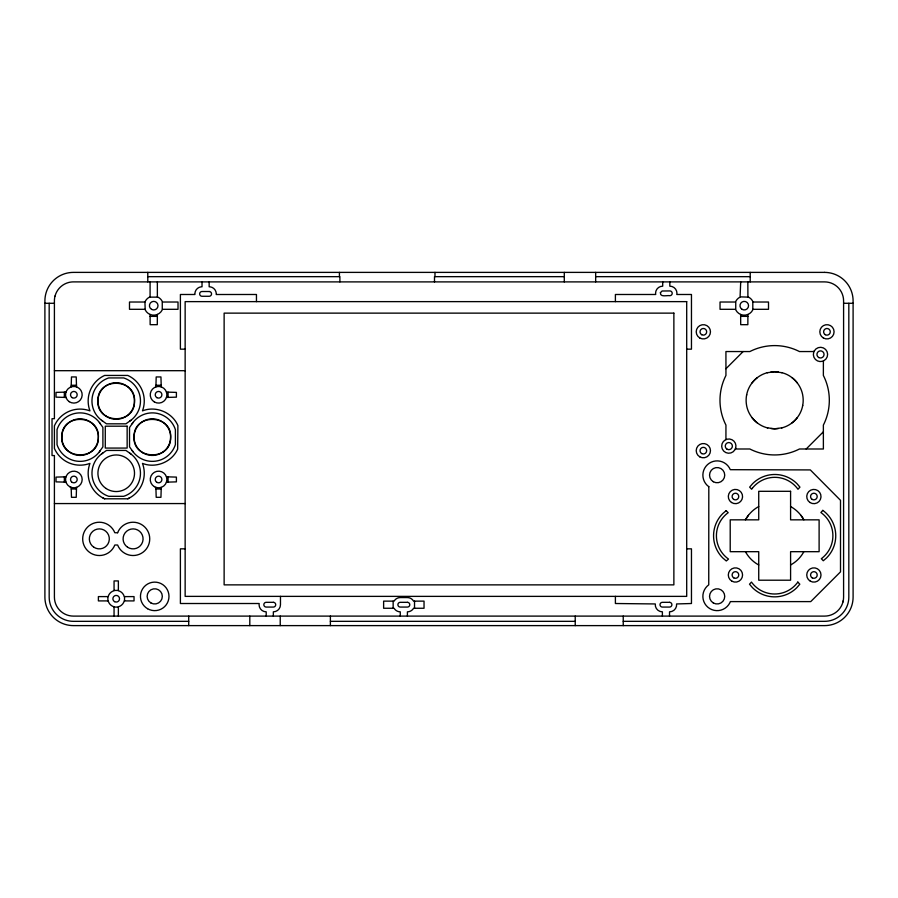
<?xml version="1.0" encoding="UTF-8"?>
<svg xmlns="http://www.w3.org/2000/svg" width="898" height="898" viewBox="0 0 898 898"><rect width="100%" height="100%" fill="white"/><g stroke="black" fill="none" stroke-linecap="round" stroke-linejoin="round"><path stroke-width="1.35" d="M725.932 439.65L725.943 425.091A54.677 54.677 0 0 1 725.943 375.454L725.932 351.545L749.841 351.556A54.677 54.677 0 0 1 799.478 351.556L814.015 351.545M823.387 360.917L823.365 375.454A54.677 54.677 0 0 1 823.365 425.091L823.387 449L799.478 448.989A54.677 54.677 0 0 1 749.841 448.989L735.271 449M740.637 296.879L748.483 297.137A9.508 9.508 0 0 1 752.805 301.459L752.805 309.866A9.508 9.508 0 0 1 735.743 309.866L735.743 301.459A9.508 9.508 0 0 1 740.064 297.137L740.704 281.893M157.363 314.446L157.296 324.683L150.157 324.683L150.089 314.446M747.911 314.446L747.843 324.683L740.704 324.683L740.637 314.446M71.178 386.892L71.481 376.947L76.229 376.947L76.532 386.892M76.532 487.367L76.229 497.312L71.481 497.312L71.178 487.367M155.893 386.892L156.196 376.947L160.944 376.947L161.247 386.892M161.247 487.367L160.944 497.312L156.196 497.312L155.893 487.367M746.62 395.098C748.472 384.31 757.115 375.117 767.768 372.603M802.7 405.447C800.848 416.234 792.204 425.428 781.552 427.942M746.676 394.705L746.373 396.546A28.523 28.523 0 0 0 746.373 403.999C747.731 415.359 756.61 425.326 767.768 427.942M802.632 405.84L802.935 403.999A28.523 28.523 0 0 0 802.935 396.546C801.577 385.175 792.71 375.218 781.552 372.603M842.941 602.008L843.222 600.796M144.937 302.02L145.195 301.459A9.508 9.508 0 0 1 149.517 297.137L157.936 297.137A9.508 9.508 0 0 1 162.257 301.459L162.257 309.866A9.508 9.508 0 0 1 145.195 309.866L144.937 302.02L129.492 302.02L129.492 309.305L144.937 309.305M745.452 519.841L748.393 515.329M803.856 551.686L803.25 552.786A33.282 33.282 0 0 1 791.677 564.359L790.588 564.965M99.386 451.795L102.9 446.845L102.9 427.403L99.386 422.464M133.039 422.464L129.525 427.549L129.525 446.845L133.039 451.795M725.932 368.752L743.14 351.545M806.168 449L823.387 431.781M130.883 420.298L125.933 423.822L106.492 423.822L101.541 420.298M101.541 453.95L106.492 450.437L125.933 450.437L130.883 453.95M758.731 506.562L757.631 507.168A33.282 33.282 0 0 0 746.058 518.741M102.989 497.997L104.639 498.805L127.785 498.805L129.435 497.997M767.274 372.715L774.66 371.75L782.035 372.715M782.035 427.818L774.66 428.795L767.274 427.818M65.981 392.1L56.024 392.392L56.024 397.152L65.981 397.444M166.444 397.444L176.401 397.152L176.401 392.392L166.444 392.1M65.981 476.816L56.024 477.107L56.024 481.867L65.981 482.159M166.444 482.159L176.401 481.867L176.401 477.107L166.444 476.816M147.788 276.663L339.893 276.663L339.893 281.893M564.292 276.663L434.497 276.663L434.497 281.893M595.666 276.663L750.212 276.663M162.516 302.02L178.017 302.02L178.017 309.305L162.516 309.305M735.484 302.02L720.039 302.02L720.039 309.305L735.484 309.305M753.063 302.02L768.508 302.02L768.508 309.305L753.063 309.305M44.9 303.288L54.408 303.288M843.592 303.288L853.1 303.288M150.101 316.365L157.352 316.365M740.648 316.365L747.899 316.365M185.145 349.165L180.397 349.165L180.397 294.488L194.956 294.499L194.888 293.893A7.128 7.128 0 0 1 201.275 286.799L202.028 286.799L202.028 281.893M686.701 349.165L691.46 349.165L691.46 294.488L676.8 294.488L676.957 293.298A7.128 7.128 0 0 0 669.829 286.17L669.829 281.893M54.408 370.694L185.145 370.694M71.234 385.264L76.476 385.264M155.938 385.264L161.191 385.264M71.234 488.995L76.476 488.995M155.938 488.995L161.191 488.995M54.408 503.565L185.145 503.565M185.145 548.835L180.397 548.835L180.397 603.512L259.185 603.512L259.073 604.702A7.128 7.128 0 0 0 266.201 611.83L266.201 616.107M686.701 548.835L691.46 548.835L691.46 603.512L676.609 603.95A7.128 7.128 0 0 1 669.526 611.83L669.526 616.107M114.057 590.435L118.368 590.435M114.057 607.07L118.368 607.07M188.715 621.337L73.423 621.337A24.246 24.246 0 0 1 49.177 597.091L49.177 303.288M330.385 621.337L575.225 621.337M623.234 621.337L824.577 621.337A24.246 24.246 0 0 0 848.823 597.091L848.823 303.288M790.588 506.562L791.677 507.168A33.282 33.282 0 0 1 803.25 518.741L803.856 519.841M758.731 564.965L757.631 564.359A33.282 33.282 0 0 1 746.058 552.786L745.452 551.686M800.926 515.329L803.25 518.741M747.843 281.893L747.911 296.879M750.212 272.386L750.212 281.893M662.702 281.893L662.702 286.17A7.128 7.128 0 0 0 655.562 293.298L655.72 294.488L615.399 294.488L615.399 301.627M662.387 616.107L662.387 611.83A7.128 7.128 0 0 1 655.293 603.95L615.399 603.512L615.399 596.373M623.234 616.107L623.234 625.614M595.666 272.386L595.666 281.893M575.225 616.107L575.225 625.614M564.292 272.386L564.292 281.893M434.98 272.386L434.98 276.663M414.528 601.132L414.528 608.26M407.4 616.107L407.4 611.83A7.128 7.128 0 0 0 413.574 608.26L424.036 608.26L424.036 601.132L413.574 601.132A7.128 7.128 0 0 0 407.4 597.563L400.272 597.563A7.128 7.128 0 0 0 394.099 601.132L383.626 601.132L383.626 608.26L394.099 608.26A7.128 7.128 0 0 0 400.272 611.83L400.272 616.107M393.144 601.132L393.144 608.26M339.422 272.386L339.422 276.663M330.385 616.107L330.385 625.614M280.468 596.373L280.468 604.702A7.128 7.128 0 0 1 273.34 611.83L273.34 616.107M280.232 616.107L280.232 625.614M256.458 301.627L256.458 294.488L216.216 294.51L216.283 293.893A7.128 7.128 0 0 0 209.896 286.799L209.155 286.799L209.155 281.893M249.801 616.107L249.801 625.614M188.715 616.107L188.715 625.614M168.072 392.145L168.072 397.399M168.072 476.86L168.072 482.114M157.363 281.893L157.363 296.879M150.089 281.893L150.089 296.879M147.788 272.386L147.788 281.893M124.53 596.598L124.53 600.908M118.368 616.107L118.368 606.79A8.318 8.318 0 0 0 124.25 600.908L134.038 600.908L134.038 596.598L124.25 596.598A8.318 8.318 0 0 0 118.368 590.716L118.368 580.927L114.057 580.927L114.057 590.716A8.318 8.318 0 0 0 108.175 596.598L98.387 596.598L98.387 600.908L108.175 600.908A8.318 8.318 0 0 0 114.057 606.79L114.057 616.107M107.895 596.598L107.895 600.908M64.342 392.145L64.342 397.399M64.342 476.86L64.342 482.114M132.141 450.527A24.246 24.246 0 0 0 175.402 444.622L175.402 429.626A24.246 24.246 0 0 0 132.141 423.721M129.615 453.052A24.246 24.246 0 0 1 123.711 496.313L108.714 496.313A24.246 24.246 0 0 1 102.81 453.052M100.284 450.527A24.246 24.246 0 0 1 57.023 444.622L57.023 429.626A24.246 24.246 0 0 1 100.284 423.721M129.615 421.207A24.246 24.246 0 0 0 123.711 377.935L108.714 377.935A24.246 24.246 0 0 0 102.81 421.207M127.785 498.805A28.051 28.051 0 0 0 142.468 463.379C155.578 468.633 171.888 462.077 177.658 449.18L177.894 425.551C172.27 412.373 155.758 405.537 142.468 410.88A28.051 28.051 0 0 0 127.785 375.443L104.639 375.443A28.051 28.051 0 0 0 89.957 410.88A28.051 28.051 0 0 0 54.408 425.832L54.408 448.428A28.051 28.051 0 0 0 89.957 463.379A28.051 28.051 0 0 0 104.639 498.805M797.289 417.637A28.523 28.523 0 0 1 792.025 422.902M778.375 428.548A28.523 28.523 0 0 1 770.933 428.548M757.295 422.902A28.523 28.523 0 0 1 752.03 417.637M752.03 382.907A28.523 28.523 0 0 1 757.295 377.643M770.933 371.985A28.523 28.523 0 0 1 778.375 371.985M792.025 377.643A28.523 28.523 0 0 1 797.289 382.907M708.814 486.682L708.746 584.834A14.267 14.267 0 0 0 707.871 607.228A14.267 14.267 0 0 0 729.838 602.85L730.355 601.604L810.737 601.604L840.506 571.846L840.506 500.321L810.333 469.923L730.31 469.688A14.267 14.267 0 0 0 709.207 463.289A14.267 14.267 0 0 0 707.052 485.234L708.814 486.682M61.816 436.551C59.908 460.102 98.78 461.325 98.342 437.708C100.262 414.158 61.39 412.934 61.816 436.551M97.949 400.418C96.03 423.968 134.902 425.192 134.476 401.574C136.384 378.024 97.512 376.801 97.949 400.418M134.071 436.551C132.163 460.102 171.035 461.325 170.609 437.708C172.517 414.158 133.645 412.934 134.071 436.551M660.4 292.692C659.884 297.62 667.214 295.105 669.829 295.678A2.38 2.38 0 0 0 672.209 293.298A2.38 2.38 0 0 0 669.829 290.93L662.084 291.008L660.4 292.692M55.059 295.992L55.003 296.183A19.015 19.015 0 0 0 54.408 300.909L54.408 418.692L52.028 418.692L52.028 455.555L54.408 455.555L54.408 597.091A19.015 19.015 0 0 0 73.423 616.107L824.577 616.107A19.015 19.015 0 0 0 843.592 597.091L843.592 300.909A19.015 19.015 0 0 0 824.577 281.893L73.423 281.893A19.015 19.015 0 0 0 68.697 282.488C62.153 284.116 56.742 289.47 55.059 295.992M814.228 351.017L813.689 352.308A7.128 7.128 0 0 0 822.512 361.277L823.803 360.749A7.128 7.128 0 0 0 825.576 349.434A7.128 7.128 0 0 0 814.228 351.017M735.675 448.068L734.934 449.775A7.128 7.128 0 0 1 723.687 451.065A7.128 7.128 0 0 1 725.36 439.874L727.099 439.189A7.128 7.128 0 0 1 735.675 448.068M752.389 488.209L751.637 489.242L749.662 487.131L752.614 483.674A31.374 31.374 0 0 1 796.986 483.674L799.938 487.131L797.985 489.264L797.211 488.209A28.523 28.523 0 0 0 752.389 488.209M797.828 582.095L797.065 583.128A28.523 28.523 0 0 1 752.255 583.128L751.469 582.072L749.516 584.205L752.468 587.662A31.374 31.374 0 0 0 796.84 587.662L799.804 584.205L797.828 582.095M822.815 510.378L820.895 512.522L822.018 513.353A28.523 28.523 0 0 1 822.018 558.163L821.322 558.679L823.275 560.756L826.553 557.95A31.374 31.374 0 0 0 822.815 510.378M726.145 510.681L722.755 513.577A31.374 31.374 0 0 0 722.755 557.95L726.291 560.969L728.525 559.072L727.29 558.163A28.523 28.523 0 0 1 727.29 513.353L728.188 512.691L726.145 510.681M824.577 272.386L73.423 272.386A28.523 28.523 0 0 0 44.9 300.909L44.9 597.091A28.523 28.523 0 0 0 73.423 625.614L824.577 625.614A28.523 28.523 0 0 0 853.1 597.091L853.1 300.909A28.523 28.523 0 0 0 824.577 272.386M209.155 291.513L202.028 291.513A2.38 2.38 0 0 0 199.648 293.893A2.38 2.38 0 0 0 202.028 296.273L209.155 296.273A2.38 2.38 0 0 0 211.535 293.893A2.38 2.38 0 0 0 209.155 291.513M686.701 301.627L185.145 301.627L185.145 596.373L686.701 596.373L686.701 301.627M673.87 313.133L224.13 313.133L224.13 584.867L673.87 584.867L673.87 313.133M127.146 426.191L105.279 426.191L105.279 448.068L127.146 448.068L127.146 426.191M790.588 491.307L758.731 491.307L758.731 519.841L730.209 519.841L730.209 551.686L758.731 551.686L758.731 580.209L790.588 580.209L790.588 551.686L819.111 551.686L819.111 519.841L790.588 519.841L790.588 491.307M117.616 532.75L114.809 532.75A16.635 16.635 0 0 0 89.272 525.622A16.635 16.635 0 0 0 89.272 552.135A16.635 16.635 0 0 0 114.809 545.007L117.616 545.007A16.635 16.635 0 0 0 143.152 552.135A16.635 16.635 0 0 0 143.152 525.622A16.635 16.635 0 0 0 117.616 532.75M273.34 602.322L266.201 602.322A2.38 2.38 0 0 0 263.832 604.702A2.38 2.38 0 0 0 266.201 607.07L273.34 607.07A2.38 2.38 0 0 0 275.708 604.702A2.38 2.38 0 0 0 273.34 602.322M407.4 602.322L400.272 602.322A2.38 2.38 0 0 0 397.893 604.702A2.38 2.38 0 0 0 400.272 607.07L407.4 607.07A2.38 2.38 0 0 0 409.78 604.702A2.38 2.38 0 0 0 407.4 602.322M669.526 602.322L662.387 602.322A2.38 2.38 0 0 0 660.008 604.702A2.38 2.38 0 0 0 662.387 607.07L669.526 607.07A2.38 2.38 0 0 0 671.895 604.702A2.38 2.38 0 0 0 669.526 602.322M69.236 401.687A8.318 8.318 0 0 0 82.156 395.311A8.318 8.318 0 0 0 70.179 387.307A8.318 8.318 0 0 0 69.236 401.687M72.188 397.657A3.323 3.323 0 0 0 77.183 394.772A3.323 3.323 0 0 0 72.188 391.887A3.323 3.323 0 0 0 72.188 397.657M154.411 401.978A8.318 8.318 0 0 0 166.893 394.772A8.318 8.318 0 0 0 154.411 387.566A8.318 8.318 0 0 0 154.411 401.978M156.903 397.657A3.323 3.323 0 0 0 161.898 394.772A3.323 3.323 0 0 0 156.903 391.887A3.323 3.323 0 0 0 156.903 397.657M823.387 337.985A7.128 7.128 0 0 0 834.085 331.811A7.128 7.128 0 0 0 823.387 325.637A7.128 7.128 0 0 0 823.387 337.985M699.778 337.985A7.128 7.128 0 0 0 710.475 331.811A7.128 7.128 0 0 0 699.778 325.637A7.128 7.128 0 0 0 699.778 337.985M93.785 547.185A9.979 9.979 0 0 0 109.298 539.53A9.979 9.979 0 0 0 94.919 529.921A9.979 9.979 0 0 0 93.785 547.185M127.538 547.185A9.979 9.979 0 0 0 143.051 539.53A9.979 9.979 0 0 0 128.672 529.921A9.979 9.979 0 0 0 127.538 547.185M727.043 449.191A3.57 3.57 0 0 0 732.386 446.104A3.57 3.57 0 0 0 727.043 443.017A3.57 3.57 0 0 0 727.043 449.191M151.582 309.372A4.277 4.277 0 0 0 158.003 305.668A4.277 4.277 0 0 0 151.582 301.952A4.277 4.277 0 0 0 151.582 309.372M69.696 486.694A8.318 8.318 0 0 0 82.178 479.487A8.318 8.318 0 0 0 69.696 472.281A8.318 8.318 0 0 0 69.696 486.694M71.503 481.833A3.323 3.323 0 0 0 77.071 480.351A3.323 3.323 0 0 0 72.996 476.266A3.323 3.323 0 0 0 71.503 481.833M154.411 486.694A8.318 8.318 0 0 0 166.893 479.487A8.318 8.318 0 0 0 154.411 472.281A8.318 8.318 0 0 0 154.411 486.694M156.903 482.372A3.323 3.323 0 0 0 161.898 479.487A3.323 3.323 0 0 0 156.903 476.602A3.323 3.323 0 0 0 156.903 482.372M825.284 334.696A3.323 3.323 0 0 0 830.28 331.811A3.323 3.323 0 0 0 825.284 328.926A3.323 3.323 0 0 0 825.284 334.696M701.686 334.696A3.323 3.323 0 0 0 706.67 331.811A3.323 3.323 0 0 0 701.686 328.926A3.323 3.323 0 0 0 701.686 334.696M818.707 357.516A3.57 3.57 0 0 0 824.061 354.429A3.57 3.57 0 0 0 818.707 351.343A3.57 3.57 0 0 0 818.707 357.516M143.186 452.985A18.308 18.308 0 0 0 170.642 437.124A18.308 18.308 0 0 0 143.186 421.274A18.308 18.308 0 0 0 143.186 452.985M106.087 488.501A18.308 18.308 0 0 0 134.476 474.413A18.308 18.308 0 0 0 108.074 456.869A18.308 18.308 0 0 0 106.087 488.501M106.087 416.245A18.308 18.308 0 0 0 134.476 402.147A18.308 18.308 0 0 0 108.074 384.602A18.308 18.308 0 0 0 106.087 416.245M69.954 452.379A18.308 18.308 0 0 0 98.342 438.28A18.308 18.308 0 0 0 71.941 420.735A18.308 18.308 0 0 0 69.954 452.379M147.586 608.732A14.267 14.267 0 0 0 168.981 596.373A14.267 14.267 0 0 0 147.586 584.026A14.267 14.267 0 0 0 147.586 608.732M150.92 602.962A7.611 7.611 0 0 0 162.325 596.373A7.611 7.611 0 0 0 150.92 589.795A7.611 7.611 0 0 0 150.92 602.962M809.917 502.476A7.128 7.128 0 0 0 820.996 497.009A7.128 7.128 0 0 0 810.726 490.151A7.128 7.128 0 0 0 809.917 502.476M812.219 499.423A3.323 3.323 0 0 0 817.202 496.538A3.323 3.323 0 0 0 812.219 493.664A3.323 3.323 0 0 0 812.219 499.423M731.477 502.476A7.128 7.128 0 0 0 742.556 497.009A7.128 7.128 0 0 0 732.285 490.151A7.128 7.128 0 0 0 731.477 502.476M733.767 499.423A3.323 3.323 0 0 0 738.762 496.538A3.323 3.323 0 0 0 733.767 493.664A3.323 3.323 0 0 0 733.767 499.423M810.31 581.163A7.128 7.128 0 0 0 821.008 574.989A7.128 7.128 0 0 0 810.31 568.804A7.128 7.128 0 0 0 810.31 581.163M812.219 577.863A3.323 3.323 0 0 0 817.202 574.989A3.323 3.323 0 0 0 812.219 572.105A3.323 3.323 0 0 0 812.219 577.863M731.87 581.163A7.128 7.128 0 0 0 742.567 574.989A7.128 7.128 0 0 0 731.87 568.804A7.128 7.128 0 0 0 731.87 581.163M733.767 577.863A3.323 3.323 0 0 0 738.762 574.989A3.323 3.323 0 0 0 733.767 572.105A3.323 3.323 0 0 0 733.767 577.863M713.326 602.962A7.611 7.611 0 0 0 724.742 596.373A7.611 7.611 0 0 0 713.326 589.795A7.611 7.611 0 0 0 713.326 602.962M713.326 481.732A7.611 7.611 0 0 0 724.742 475.143A7.611 7.611 0 0 0 713.326 468.565A7.611 7.611 0 0 0 713.326 481.732M742.13 309.372A4.277 4.277 0 0 0 748.55 305.668A4.277 4.277 0 0 0 742.13 301.952A4.277 4.277 0 0 0 742.13 309.372M699.778 456.835A7.128 7.128 0 0 0 710.475 450.661A7.128 7.128 0 0 0 699.778 444.488A7.128 7.128 0 0 0 699.778 456.835M701.686 453.546A3.323 3.323 0 0 0 706.67 450.661A3.323 3.323 0 0 0 701.686 447.776A3.323 3.323 0 0 0 701.686 453.546M114.551 601.638A3.323 3.323 0 0 0 119.535 598.753A3.323 3.323 0 0 0 114.551 595.868A3.323 3.323 0 0 0 114.551 601.638"/></g></svg>
